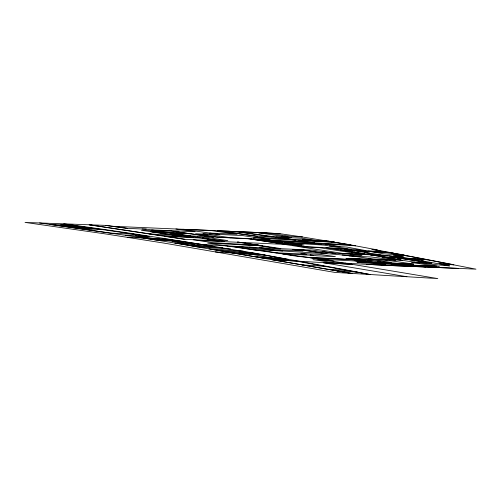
<?xml version="1.0" encoding="UTF-8"?>
<svg xmlns="http://www.w3.org/2000/svg" width="501" height="501" viewBox="0 0 501 501"><rect width="100%" height="100%" fill="white"/><g stroke="black" fill="none" stroke-linecap="round" stroke-linejoin="round"><path stroke-width="0.75" d="M345.195 263.175L437.799 278.581L351.552 273.402L271.129 259.524L352.435 264.384L313.995 258.272L227.56 246.085M419.613 262.868L411.478 262.524L439.433 266.469L385.213 264.115L346.078 258.366L374.059 259.581C332.933 251.183 290.768 253.907 249.498 247.168M270.014 236.578L291.394 237.537L258.666 232.827C273.346 232.921 287.643 237.017 302.335 236.954L279.834 233.685L262.468 232.689L112.199 226.264L105.736 225.394L25.05 222.419L105.348 233.904L164.14 243.123L334.793 272.406L352.04 273.433M49.937 224.454L73.76 225.337M142.046 228.988L146.236 229.151L170.39 232.614M105.736 225.394L127.467 228.387L146.261 229.157M209.75 233.065L237.073 234.205L210.069 230.416L182.752 229.283L219.638 234.449M272.337 236.904L256.593 236.24L217.353 230.698L228.537 231.174L242.59 232.702L295.577 240.217M458.158 268.379L385.92 265.355L332.827 262.524L312.987 259.668L333.973 261.002L322.995 259.305L327.51 259.537M229.42 232.401L257.508 236.284M306.199 254.364L306.787 254.389L300.938 253.556L319.738 254.383L335.357 256.612L316.557 255.786L310.106 254.928L310.714 254.953M346.078 258.366L357.457 258.854L397.619 264.685M363.832 259.775L377.303 260.363L391.187 262.392L377.309 261.747L383.716 262.718L413.544 264.108L381.054 259.343L402.334 260.345L381.975 257.076L397.068 257.821L428.512 259.837L452.766 264.541L436.659 263.476L410.156 258.635M381.975 257.076L400.324 259.587L396.228 259.361C413.92 262.267 431.705 264.522 449.579 265.893L439.271 263.889L453.868 264.854M436.565 266.062L398.934 264.685L410.757 266.357L475.95 269.15L375.462 249.742M171.73 230.704L151.728 229.94M155.855 230.535L173.089 231.299L213.075 237.023M282.395 236.24L281.781 236.215L290.78 237.512M159.913 231.111L141.482 230.297L175.826 235.213M151.966 231.8L187.606 233.378L173.089 231.299M282.714 251.001L261.848 249.961L242.966 247.074L233.842 246.624L257.99 250.513L262.474 250.738L276.972 252.823M348.972 255.998L371.197 256.994L395.671 260.032M274.642 252.723L303.9 254.038M368.454 258.779L395.358 259.988M357.921 258.917L387.148 260.238M280.078 233.691L237.956 231.581L273.847 236.748M322.487 251.596L335.745 253.387M352.284 254.145L334.43 253.324L312.474 250.143L281.963 248.746L237.499 242.033L262.649 245.828L207.677 243.091L227.479 246.079M342.102 255.015L361.979 255.554L349.592 253.756M356.111 259.844L307.645 257.376L319.306 259.117L368.592 261.672C340.104 257.076 310.858 259.969 282.539 253.769M413.594 264.121L384.261 262.743L409.204 266.375L386.396 265.317L374.817 263.632L380.096 263.877L372.638 262.787L365.548 262.418M207.326 234.293L195.584 233.735L220.265 237.386M290.48 239.146L253.813 237.236M316.738 240.518L291.488 239.296L275.894 236.992L301.865 238.251L316.738 240.518L327.097 241.05M218.975 237.192L269.87 239.628L242.559 235.564L202.968 233.648L230.717 237.756M149.523 233.929L181.926 235.514L193.411 237.23L161.003 235.645L89.128 224.78L184.888 239.315L219.213 241.019L198.765 237.937L164.434 236.234L184.888 239.315M149.016 236.459L134.343 234.261L110.239 233.084L39.56 222.951M127.273 237.249L167.303 239.202L205.26 244.964M76.403 228.268L102.047 229.539L134.343 234.261M50.996 224.504L125.306 235.282L148.91 236.447M143.8 237.029L147.225 237.198L138.921 235.952M198.02 240.455L286.528 244.482L247.218 238.545M331.48 248.559L344.813 249.229L369.982 253.218M351.552 273.402L174.649 242.979L259.743 247.676L273.302 249.648L302.961 250.995L292.791 249.517L300.506 249.867L324.272 253.312M284.142 244.363L342.603 253.393L388.068 255.742L401.833 257.858L384.148 256.95L370.383 254.834L388.068 255.742M311.703 242.409L271.041 240.323L264.622 239.378M302.084 245.014L271.191 240.336L276.333 240.593L287.599 242.321L328.042 244.425M290.455 242.954L304.063 245.108L290.192 244.419L304.376 246.624L347.199 248.684L324.247 245.146L284.361 242.609M298.114 246.517L318.999 247.613L363.194 254.458M241.732 244.35L258.579 245.208L212.593 242.647L193.192 239.728M282.013 253.763L313.125 255.353M299.454 240.417L268.78 238.808L261.14 237.624M181.788 241.382L156.393 240.042L125.306 235.282M354.927 250.807L340.411 250.03L364.64 253.825L380.071 254.658M366.049 252.567L364.609 252.491L386.421 255.66M366.719 264.321L385.92 265.355L373.796 263.482L362.035 262.875L356.931 262.086L366.669 262.593L354.94 260.783L368.392 261.478L385.213 264.115M413.776 262.192L431.881 263.194L397.068 257.821L431.881 263.194M323.577 262.749L352.435 264.384M353.211 250.569L372.468 251.734L383.271 253.794L404.188 255.159C384.017 250.444 362.937 253.093 342.728 248.433M327.748 269.256L347.719 270.471L370.133 274.523C268.455 254.953 166.395 237.718 63.765 223.847M302.422 264.916L323.965 266.2L347.575 270.465M143.643 238.044L183.992 244.482L214.415 246.367L205.491 244.976M215.349 251.909L265.06 255.059L283.228 258.485L254.452 256.631L208.879 248.803L243.279 251.02M271.586 259.606L296.517 261.153L323.965 266.2M337.449 270.935L357.244 272.137M329.263 245.953L346.98 247.087L367.834 250.97L385.902 252.122L371.899 249.517L377.165 249.855L350.437 244.883L302.09 236.942M217.54 250.268L250.35 252.366L265.06 255.059M225.556 251.659L257.451 253.663M355.516 245.828L325.13 243.881L339.941 246.636M367.834 250.97L389.484 252.354M372.468 251.734L393.498 253.105M389.083 255.898L403.687 256.85L393.254 254.859L407.488 255.792L404.025 255.147M393.254 254.859L407.232 255.773L426.877 259.518L408.096 258.284L399.009 256.55M230.667 249.003L197.657 246.887L183.992 244.482M242.979 253.187L251.045 254.001L245.709 253.663M261.165 257.802L288.163 259.562M282.896 258.466L288.288 259.505L264.991 258.165L254.746 256.65M189.747 245.54L222.5 247.694M421.222 260.777L423.502 260.927M112.262 226.27L127.467 228.387M102.047 229.539L74.705 225.719L62.6 224.93L92.071 229.045M175.926 228.988L195.133 231.731L167.729 230.529L168.95 230.704M413.701 265.311L425.531 266.983M60.778 224.868L88.996 228.894M213.808 237.061L191.307 233.817L169.526 232.827L190.956 235.921M300.55 249.598L326.971 253.431M326.113 247.751L364.64 253.825M282.789 242.102L269.237 240.054L257.752 239.478L290.599 244.438M284.13 244.119L249.172 238.827L186.961 235.72L198.816 237.512L199.504 237.543L197.087 237.18L209.174 237.787L227.78 240.593L215.693 239.992L202.429 238.056L224.41 241.376M239.86 244.688L238.82 244.532L257.157 245.44L280.598 248.966L259.743 247.676M135.546 235.789L194.313 244.25M253.431 238.839L306.562 246.962L304.376 246.624M370.383 254.834L386.34 257.289M287.599 242.321L278.493 240.918L304.001 242.014L321.047 244.062L312.63 242.766L351.057 244.92L335.551 242.396L298.978 240.342L314.478 242.866M155.924 238.639L169.607 240.737M344.813 249.229L354.57 250.788M172.889 241.394L187.75 243.824M323.264 262.699L406.906 276.727M367.202 251.414L355.835 249.492L342.822 248.44M414.014 262.205L417.396 262.774M239.083 252.51L247.099 253.901M251.176 254.164L269.5 257.602M268.843 257.558L275.819 258.873M165.061 232.439L150.676 231.769L172.939 235.019L187.318 235.689L165.061 232.439M328.362 241.119L302.429 239.822L307.796 240.618L334.574 242.096L328.362 241.119"/></g></svg>
